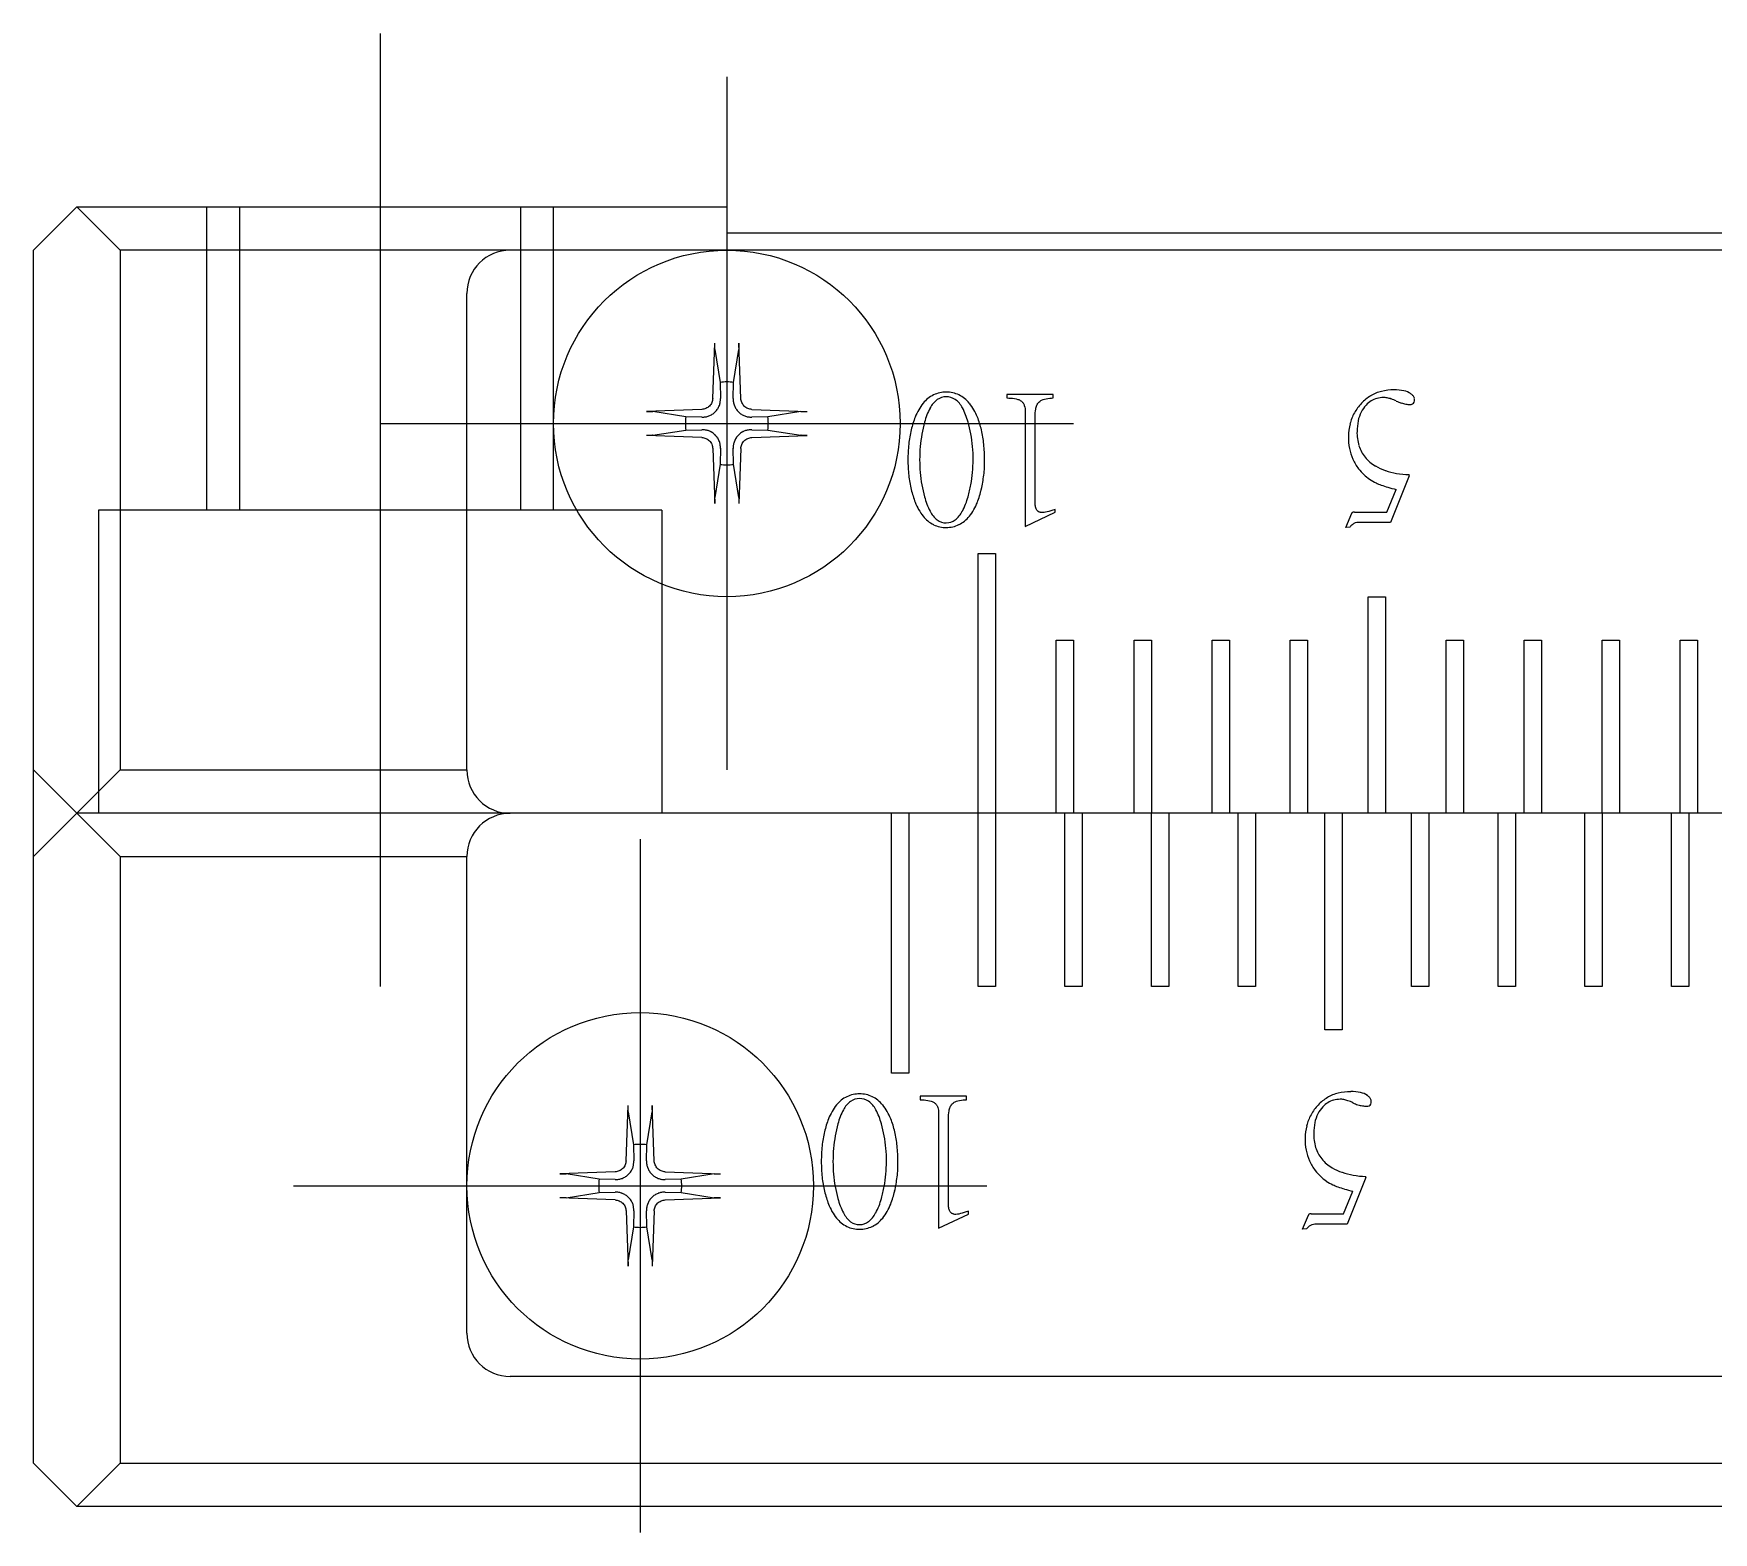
# Model space of a CAD drawing. Extents: x 1 to 234, y 0 to 160.
# Drawn here: x 51.96 to 71.35, y 142.45 to 159.75 of the extents above; entities that cross this region are included whole.
import ezdxf

# ---------------------------------------------------------------- set-up
doc = ezdxf.new("R2010")
doc.units = 0
doc.linetypes.add('CENTER', pattern=[50.8, 31.75, -6.35, 6.35, -6.35])
doc.linetypes.add('DASHED', pattern=[19.05, 12.7, -6.35])
doc.layers.get('0').update_dxf_attribs({"linetype": 'CONTINUOUS'})
doc.layers.add('CENTER', color=1, linetype='CENTER')

msp = doc.modelspace()

# ---------------------------------------------------------------- linework, layer by layer
at = {"color": 7, "linetype": 'CONTINUOUS'}
for p, q in [((51.962, 157.246), (52.462, 157.746)), ((52.462, 157.746), (59.962, 157.746)), ((52.462, 157.746), (52.962, 157.246)), ((59.962, 157.746), (59.962, 157.446)), ((59.962, 157.446), (83.962, 157.446)), ((51.962, 143.246), (51.962, 157.246)), ((90.962, 157.246), (52.962, 157.246)), ((52.962, 157.246), (52.962, 151.246)), ((56.962, 151.246), (56.962, 156.746)), ((59.799, 155.535), (59.824, 156.172)), ((59.823, 156.161), (59.824, 156.172)), ((59.823, 156.151), (59.823, 156.161)), ((59.823, 156.14), (59.823, 156.151)), ((59.823, 156.135), (59.823, 156.14)), ((59.823, 156.13), (59.823, 156.135)), ((59.823, 156.121), (59.823, 156.13)), ((59.823, 156.116), (59.823, 156.121)), ((59.824, 156.112), (59.823, 156.116)), ((59.824, 156.109), (59.824, 156.112)), ((59.824, 156.105), (59.824, 156.109)), ((59.824, 156.102), (59.824, 156.105)), ((59.825, 156.1), (59.824, 156.102)), ((59.825, 156.1), (59.884, 155.718)), ((60.039, 155.718), (60.099, 156.1)), ((60.1, 156.109), (60.099, 156.105)), ((60.099, 156.105), (60.099, 156.102)), ((60.099, 156.102), (60.099, 156.1)), ((60.1, 156.172), (60.1, 156.161)), ((60.124, 155.535), (60.1, 156.172)), ((60.1, 156.161), (60.1, 156.151)), ((60.1, 156.151), (60.1, 156.14)), ((60.1, 156.14), (60.1, 156.135)), ((60.1, 156.135), (60.1, 156.13)), ((60.1, 156.13), (60.1, 156.121)), ((60.1, 156.121), (60.1, 156.116)), ((60.1, 156.116), (60.1, 156.112)), ((60.1, 156.112), (60.1, 156.109)), ((59.884, 155.718), (59.889, 155.533)), ((60.035, 155.533), (60.039, 155.718)), ((59.783, 155.476), (59.776, 155.465)), ((59.789, 155.487), (59.783, 155.476)), ((59.793, 155.499), (59.789, 155.487)), ((59.796, 155.511), (59.793, 155.499)), ((59.798, 155.523), (59.796, 155.511)), ((59.799, 155.535), (59.798, 155.523)), ((60.125, 155.523), (60.124, 155.535)), ((60.127, 155.511), (60.125, 155.523)), ((60.131, 155.499), (60.127, 155.511)), ((60.135, 155.487), (60.131, 155.499)), ((60.141, 155.476), (60.135, 155.487)), ((60.147, 155.465), (60.141, 155.476)), ((63.729, 155.58), (63.193, 155.58)), ((63.193, 155.58), (63.193, 155.54)), ((63.193, 155.54), (63.216, 155.539)), ((63.216, 155.539), (63.238, 155.538)), ((63.238, 155.538), (63.26, 155.536)), ((63.26, 155.536), (63.281, 155.533)), ((63.281, 155.533), (63.301, 155.529)), ((63.301, 155.529), (63.321, 155.524)), ((63.321, 155.524), (63.33, 155.521)), ((63.33, 155.521), (63.339, 155.517)), ((63.339, 155.517), (63.348, 155.512)), ((63.348, 155.512), (63.356, 155.507)), ((63.356, 155.507), (63.363, 155.502)), ((63.363, 155.502), (63.369, 155.496)), ((63.369, 155.496), (63.375, 155.489)), ((63.375, 155.489), (63.38, 155.482)), ((63.38, 155.482), (63.385, 155.475)), ((63.385, 155.475), (63.389, 155.468)), ((63.544, 155.465), (63.55, 155.475)), ((63.55, 155.475), (63.556, 155.484)), ((63.556, 155.484), (63.564, 155.493)), ((63.564, 155.493), (63.572, 155.5)), ((63.572, 155.5), (63.581, 155.507)), ((63.581, 155.507), (63.587, 155.511)), ((63.587, 155.511), (63.595, 155.515)), ((63.595, 155.515), (63.611, 155.522)), ((63.611, 155.522), (63.629, 155.527)), ((63.629, 155.527), (63.648, 155.531)), ((63.648, 155.531), (63.668, 155.535)), ((63.668, 155.535), (63.689, 155.537)), ((63.689, 155.537), (63.709, 155.539)), ((63.709, 155.539), (63.729, 155.54)), ((63.729, 155.54), (63.729, 155.58)), ((59.673, 155.408), (59.036, 155.384)), ((59.036, 155.384), (59.046, 155.384)), ((59.046, 155.384), (59.057, 155.384)), ((59.057, 155.384), (59.067, 155.385)), ((59.067, 155.385), (59.073, 155.385)), ((59.073, 155.385), (59.077, 155.385)), ((59.077, 155.385), (59.087, 155.384)), ((59.087, 155.384), (59.091, 155.384)), ((59.091, 155.384), (59.095, 155.384)), ((59.095, 155.384), (59.099, 155.384)), ((59.099, 155.384), (59.102, 155.383)), ((59.102, 155.383), (59.105, 155.383)), ((59.105, 155.383), (59.108, 155.383)), ((59.489, 155.323), (59.108, 155.383)), ((59.675, 155.319), (59.489, 155.323)), ((59.685, 155.409), (59.673, 155.408)), ((59.697, 155.411), (59.685, 155.409)), ((59.709, 155.415), (59.697, 155.411)), ((59.721, 155.419), (59.709, 155.415)), ((59.732, 155.425), (59.721, 155.419)), ((59.742, 155.431), (59.732, 155.425)), ((59.752, 155.438), (59.742, 155.431)), ((59.761, 155.447), (59.752, 155.438)), ((59.769, 155.455), (59.761, 155.447)), ((59.776, 155.465), (59.769, 155.455)), ((60.154, 155.455), (60.147, 155.465)), ((60.162, 155.447), (60.154, 155.455)), ((60.171, 155.438), (60.162, 155.447)), ((60.181, 155.431), (60.171, 155.438)), ((60.192, 155.424), (60.181, 155.431)), ((60.203, 155.419), (60.192, 155.424)), ((60.215, 155.415), (60.203, 155.419)), ((60.227, 155.411), (60.215, 155.415)), ((60.239, 155.409), (60.227, 155.411)), ((60.251, 155.408), (60.239, 155.409)), ((60.434, 155.323), (60.249, 155.319)), ((60.251, 155.408), (60.888, 155.384)), ((60.816, 155.383), (60.434, 155.323)), ((60.816, 155.383), (60.818, 155.383)), ((60.818, 155.383), (60.821, 155.383)), ((60.821, 155.383), (60.825, 155.384)), ((60.825, 155.384), (60.828, 155.384)), ((60.828, 155.384), (60.832, 155.384)), ((60.832, 155.384), (60.837, 155.384)), ((60.837, 155.384), (60.846, 155.385)), ((60.846, 155.385), (60.851, 155.385)), ((60.851, 155.385), (60.856, 155.385)), ((60.856, 155.385), (60.867, 155.384)), ((60.867, 155.384), (60.877, 155.384)), ((60.877, 155.384), (60.888, 155.384)), ((63.389, 155.468), (63.392, 155.46)), ((63.392, 155.46), (63.395, 155.452)), ((63.395, 155.452), (63.4, 155.435)), ((63.4, 155.435), (63.403, 155.418)), ((63.403, 155.418), (63.405, 155.4)), ((63.405, 155.4), (63.405, 155.383)), ((63.405, 155.383), (63.405, 154.056)), ((63.519, 155.344), (63.52, 155.367)), ((63.519, 154.333), (63.519, 155.344)), ((63.52, 155.367), (63.522, 155.39)), ((63.522, 155.39), (63.526, 155.412)), ((63.526, 155.412), (63.528, 155.423)), ((63.528, 155.423), (63.531, 155.434)), ((63.531, 155.434), (63.535, 155.445)), ((63.535, 155.445), (63.539, 155.455)), ((63.539, 155.455), (63.544, 155.465)), ((59.046, 155.107), (59.036, 155.108)), ((59.673, 155.083), (59.036, 155.108)), ((59.057, 155.107), (59.046, 155.107)), ((59.067, 155.107), (59.057, 155.107)), ((59.073, 155.107), (59.067, 155.107)), ((59.077, 155.107), (59.073, 155.107)), ((59.087, 155.107), (59.077, 155.107)), ((59.091, 155.107), (59.087, 155.107)), ((59.095, 155.108), (59.091, 155.107)), ((59.099, 155.108), (59.095, 155.108)), ((59.102, 155.108), (59.099, 155.108)), ((59.105, 155.109), (59.102, 155.108)), ((59.108, 155.109), (59.105, 155.109)), ((59.108, 155.109), (59.489, 155.168)), ((59.489, 155.168), (59.675, 155.173)), ((59.673, 155.083), (59.684, 155.082)), ((60.239, 155.082), (60.251, 155.083)), ((60.249, 155.173), (60.434, 155.168)), ((60.251, 155.083), (60.888, 155.108)), ((60.434, 155.168), (60.816, 155.109)), ((60.818, 155.109), (60.816, 155.109)), ((60.821, 155.108), (60.818, 155.109)), ((60.825, 155.108), (60.821, 155.108)), ((60.828, 155.108), (60.825, 155.108)), ((60.832, 155.107), (60.828, 155.108)), ((60.837, 155.107), (60.832, 155.107)), ((60.846, 155.107), (60.837, 155.107)), ((60.851, 155.107), (60.846, 155.107)), ((60.856, 155.107), (60.851, 155.107)), ((60.867, 155.107), (60.856, 155.107)), ((60.877, 155.107), (60.867, 155.107)), ((60.888, 155.108), (60.877, 155.107)), ((59.684, 155.082), (59.697, 155.08)), ((59.697, 155.08), (59.709, 155.077)), ((59.709, 155.077), (59.72, 155.073)), ((59.72, 155.073), (59.732, 155.067)), ((59.732, 155.067), (59.742, 155.061)), ((59.742, 155.061), (59.752, 155.053)), ((59.752, 155.053), (59.761, 155.045)), ((59.761, 155.045), (59.769, 155.036)), ((59.769, 155.036), (59.776, 155.026)), ((59.776, 155.026), (59.783, 155.016)), ((59.783, 155.016), (59.788, 155.005)), ((59.788, 155.005), (59.793, 154.993)), ((59.793, 154.993), (59.796, 154.981)), ((59.796, 154.981), (59.798, 154.969)), ((59.798, 154.969), (59.799, 154.957)), ((59.799, 154.957), (59.824, 154.32)), ((59.889, 154.959), (59.884, 154.774)), ((60.039, 154.774), (60.035, 154.959)), ((60.124, 154.957), (60.1, 154.32)), ((60.124, 154.957), (60.125, 154.969)), ((60.125, 154.969), (60.127, 154.981)), ((60.127, 154.981), (60.131, 154.993)), ((60.131, 154.993), (60.135, 155.004)), ((60.135, 155.004), (60.14, 155.016)), ((60.14, 155.016), (60.147, 155.026)), ((60.147, 155.026), (60.154, 155.036)), ((60.154, 155.036), (60.162, 155.045)), ((60.162, 155.045), (60.171, 155.053)), ((60.171, 155.053), (60.181, 155.06)), ((60.181, 155.06), (60.192, 155.067)), ((60.192, 155.067), (60.203, 155.073)), ((60.203, 155.073), (60.215, 155.077)), ((60.215, 155.077), (60.227, 155.08)), ((60.227, 155.08), (60.239, 155.082)), ((59.884, 154.774), (59.825, 154.392)), ((60.099, 154.392), (60.039, 154.774)), ((67.835, 154.643), (67.621, 154.103)), ((59.823, 154.375), (59.824, 154.379)), ((59.823, 154.371), (59.823, 154.375)), ((59.823, 154.361), (59.823, 154.371)), ((59.823, 154.357), (59.823, 154.361)), ((59.823, 154.351), (59.823, 154.357)), ((59.823, 154.341), (59.823, 154.351)), ((59.823, 154.33), (59.823, 154.341)), ((59.824, 154.32), (59.823, 154.33)), ((59.824, 154.389), (59.825, 154.392)), ((59.824, 154.386), (59.824, 154.389)), ((59.824, 154.383), (59.824, 154.386)), ((59.824, 154.379), (59.824, 154.383)), ((60.099, 154.392), (60.099, 154.389)), ((60.099, 154.389), (60.099, 154.386)), ((60.099, 154.386), (60.1, 154.383)), ((60.1, 154.383), (60.1, 154.379)), ((60.1, 154.379), (60.1, 154.375)), ((60.1, 154.375), (60.1, 154.371)), ((60.1, 154.371), (60.1, 154.361)), ((60.1, 154.361), (60.1, 154.357)), ((60.1, 154.357), (60.1, 154.351)), ((60.1, 154.351), (60.1, 154.341)), ((60.1, 154.341), (60.1, 154.33)), ((60.1, 154.33), (60.1, 154.32)), ((63.52, 154.323), (63.519, 154.333)), ((63.52, 154.313), (63.52, 154.323)), ((63.521, 154.302), (63.52, 154.313)), ((67.577, 154.223), (67.687, 154.484)), ((63.405, 154.056), (63.75, 154.221)), ((63.523, 154.292), (63.521, 154.302)), ((63.525, 154.282), (63.523, 154.292)), ((63.528, 154.272), (63.525, 154.282)), ((63.531, 154.262), (63.528, 154.272)), ((63.536, 154.253), (63.531, 154.262)), ((63.541, 154.245), (63.536, 154.253)), ((63.544, 154.241), (63.541, 154.245)), ((63.548, 154.237), (63.544, 154.241)), ((63.552, 154.234), (63.548, 154.237)), ((63.555, 154.231), (63.552, 154.234)), ((63.56, 154.228), (63.555, 154.231)), ((63.564, 154.226), (63.56, 154.228)), ((63.568, 154.223), (63.564, 154.226)), ((63.573, 154.222), (63.568, 154.223)), ((63.578, 154.22), (63.573, 154.222)), ((63.583, 154.219), (63.578, 154.22)), ((63.593, 154.217), (63.583, 154.219)), ((63.603, 154.217), (63.593, 154.217)), ((63.622, 154.218), (63.603, 154.217)), ((63.641, 154.221), (63.622, 154.218)), ((63.66, 154.225), (63.641, 154.221)), ((63.678, 154.229), (63.66, 154.225)), ((63.714, 154.241), (63.678, 154.229)), ((63.75, 154.254), (63.714, 154.241)), ((63.75, 154.221), (63.75, 154.254)), ((67.106, 154.046), (67.173, 154.209)), ((67.206, 154.223), (67.577, 154.223)), ((67.151, 154.05), (67.106, 154.046)), ((67.621, 154.103), (67.248, 154.103)), ((62.862, 153.746), (63.062, 153.746)), ((62.862, 148.746), (62.862, 153.746)), ((63.062, 153.746), (63.062, 148.746)), ((67.362, 153.246), (67.562, 153.246)), ((67.362, 150.746), (67.362, 153.246)), ((67.562, 153.246), (67.562, 150.746)), ((63.762, 150.746), (63.762, 152.746)), ((63.762, 152.746), (63.962, 152.746)), ((63.962, 152.746), (63.962, 150.746)), ((64.662, 150.746), (64.662, 152.746)), ((64.662, 152.746), (64.862, 152.746)), ((64.862, 152.746), (64.862, 150.746)), ((65.562, 150.746), (65.562, 152.746)), ((65.562, 152.746), (65.762, 152.746)), ((65.762, 152.746), (65.762, 150.746)), ((66.462, 150.746), (66.462, 152.746)), ((66.462, 152.746), (66.662, 152.746)), ((66.662, 152.746), (66.662, 150.746)), ((68.262, 150.746), (68.262, 152.746)), ((68.262, 152.746), (68.462, 152.746)), ((68.462, 152.746), (68.462, 150.746)), ((69.162, 150.746), (69.162, 152.746)), ((69.162, 152.746), (69.362, 152.746)), ((69.362, 152.746), (69.362, 150.746)), ((70.062, 150.746), (70.062, 152.746)), ((70.062, 152.746), (70.262, 152.746)), ((70.262, 152.746), (70.262, 150.746)), ((70.962, 150.746), (70.962, 152.746)), ((70.962, 152.746), (71.162, 152.746)), ((71.162, 152.746), (71.162, 150.746)), ((52.962, 151.246), (51.962, 150.246)), ((51.962, 151.246), (52.962, 150.246)), ((52.962, 151.246), (56.962, 151.246)), ((91.462, 150.746), (52.462, 150.746)), ((86.462, 150.746), (57.462, 150.746)), ((61.862, 147.746), (61.862, 150.746)), ((62.062, 150.746), (62.062, 147.746)), ((63.862, 148.746), (63.862, 150.746)), ((64.062, 150.746), (64.062, 148.746)), ((64.862, 148.746), (64.862, 150.746)), ((65.062, 150.746), (65.062, 148.746)), ((65.862, 148.746), (65.862, 150.746)), ((66.062, 150.746), (66.062, 148.746)), ((66.862, 148.246), (66.862, 150.746)), ((67.062, 150.746), (67.062, 148.246)), ((67.862, 148.746), (67.862, 150.746)), ((68.062, 150.746), (68.062, 148.746)), ((68.862, 148.746), (68.862, 150.746)), ((69.062, 150.746), (69.062, 148.746)), ((69.862, 148.746), (69.862, 150.746)), ((70.062, 150.746), (70.062, 148.746)), ((70.862, 148.746), (70.862, 150.746)), ((71.062, 150.746), (71.062, 148.746)), ((52.962, 150.246), (52.962, 143.246)), ((52.962, 150.246), (56.962, 150.246)), ((56.962, 144.746), (56.962, 150.246)), ((63.062, 148.746), (62.862, 148.746)), ((64.062, 148.746), (63.862, 148.746)), ((65.062, 148.746), (64.862, 148.746)), ((66.062, 148.746), (65.862, 148.746)), ((68.062, 148.746), (67.862, 148.746)), ((69.062, 148.746), (68.862, 148.746)), ((70.062, 148.746), (69.862, 148.746)), ((71.062, 148.746), (70.862, 148.746)), ((67.062, 148.246), (66.862, 148.246)), ((62.062, 147.746), (61.862, 147.746)), ((58.799, 146.735), (58.824, 147.372)), ((58.823, 147.361), (58.824, 147.372)), ((58.823, 147.351), (58.823, 147.361)), ((58.823, 147.34), (58.823, 147.351)), ((58.823, 147.335), (58.823, 147.34)), ((58.823, 147.33), (58.823, 147.335)), ((58.823, 147.321), (58.823, 147.33)), ((59.1, 147.372), (59.1, 147.361)), ((59.124, 146.735), (59.1, 147.372)), ((59.1, 147.361), (59.1, 147.351)), ((59.1, 147.351), (59.1, 147.34)), ((59.1, 147.34), (59.1, 147.335)), ((59.1, 147.335), (59.1, 147.33)), ((59.1, 147.33), (59.1, 147.321)), ((62.729, 147.48), (62.193, 147.48)), ((62.193, 147.48), (62.193, 147.44)), ((62.193, 147.44), (62.216, 147.439)), ((62.216, 147.439), (62.238, 147.438)), ((62.238, 147.438), (62.26, 147.436)), ((62.26, 147.436), (62.281, 147.433)), ((62.281, 147.433), (62.301, 147.429)), ((62.301, 147.429), (62.321, 147.424)), ((62.321, 147.424), (62.33, 147.421)), ((62.33, 147.421), (62.339, 147.417)), ((62.339, 147.417), (62.348, 147.412)), ((62.348, 147.412), (62.356, 147.407)), ((62.356, 147.407), (62.363, 147.402)), ((62.363, 147.402), (62.369, 147.396)), ((62.369, 147.396), (62.375, 147.389)), ((62.375, 147.389), (62.38, 147.382)), ((62.38, 147.382), (62.385, 147.375)), ((62.385, 147.375), (62.389, 147.368)), ((62.389, 147.368), (62.392, 147.36)), ((62.392, 147.36), (62.395, 147.352)), ((62.395, 147.352), (62.4, 147.335)), ((62.4, 147.335), (62.403, 147.318)), ((62.528, 147.323), (62.531, 147.334)), ((62.531, 147.334), (62.535, 147.345)), ((62.535, 147.345), (62.539, 147.355)), ((62.539, 147.355), (62.544, 147.365)), ((62.544, 147.365), (62.55, 147.375)), ((62.55, 147.375), (62.556, 147.384)), ((62.556, 147.384), (62.564, 147.393)), ((62.564, 147.393), (62.572, 147.4)), ((62.572, 147.4), (62.581, 147.407)), ((62.581, 147.407), (62.587, 147.411)), ((62.587, 147.411), (62.595, 147.415)), ((62.595, 147.415), (62.611, 147.422)), ((62.611, 147.422), (62.629, 147.427)), ((62.629, 147.427), (62.648, 147.431)), ((62.648, 147.431), (62.668, 147.435)), ((62.668, 147.435), (62.689, 147.437)), ((62.689, 147.437), (62.709, 147.439)), ((62.709, 147.439), (62.729, 147.44)), ((62.729, 147.44), (62.729, 147.48)), ((58.823, 147.316), (58.823, 147.321)), ((58.824, 147.312), (58.823, 147.316)), ((58.824, 147.309), (58.824, 147.312)), ((58.824, 147.305), (58.824, 147.309)), ((58.824, 147.302), (58.824, 147.305)), ((58.825, 147.3), (58.824, 147.302)), ((58.825, 147.3), (58.884, 146.918)), ((59.039, 146.918), (59.099, 147.3)), ((59.1, 147.309), (59.099, 147.305)), ((59.099, 147.305), (59.099, 147.302)), ((59.099, 147.302), (59.099, 147.3)), ((59.1, 147.321), (59.1, 147.316)), ((59.1, 147.316), (59.1, 147.312)), ((59.1, 147.312), (59.1, 147.309)), ((62.403, 147.318), (62.405, 147.3)), ((62.405, 147.3), (62.405, 147.283)), ((62.405, 147.283), (62.405, 145.956)), ((62.519, 147.244), (62.52, 147.267)), ((62.519, 146.233), (62.519, 147.244)), ((62.52, 147.267), (62.522, 147.29)), ((62.522, 147.29), (62.526, 147.312)), ((62.526, 147.312), (62.528, 147.323)), ((58.884, 146.918), (58.889, 146.733)), ((59.035, 146.733), (59.039, 146.918)), ((58.673, 146.608), (58.036, 146.584)), ((58.036, 146.584), (58.046, 146.584)), ((58.046, 146.584), (58.057, 146.584)), ((58.057, 146.584), (58.067, 146.585)), ((58.067, 146.585), (58.073, 146.585)), ((58.073, 146.585), (58.077, 146.585)), ((58.077, 146.585), (58.087, 146.584)), ((58.087, 146.584), (58.091, 146.584)), ((58.091, 146.584), (58.095, 146.584)), ((58.095, 146.584), (58.099, 146.584)), ((58.099, 146.584), (58.102, 146.583)), ((58.102, 146.583), (58.105, 146.583)), ((58.105, 146.583), (58.108, 146.583)), ((58.489, 146.523), (58.108, 146.583)), ((58.685, 146.609), (58.673, 146.608)), ((58.697, 146.611), (58.685, 146.609)), ((58.709, 146.615), (58.697, 146.611)), ((58.721, 146.619), (58.709, 146.615)), ((58.732, 146.625), (58.721, 146.619)), ((58.742, 146.631), (58.732, 146.625)), ((58.752, 146.638), (58.742, 146.631)), ((58.761, 146.647), (58.752, 146.638)), ((58.769, 146.655), (58.761, 146.647)), ((58.776, 146.665), (58.769, 146.655)), ((58.783, 146.676), (58.776, 146.665)), ((58.789, 146.687), (58.783, 146.676)), ((58.793, 146.699), (58.789, 146.687)), ((58.796, 146.711), (58.793, 146.699)), ((58.798, 146.723), (58.796, 146.711)), ((58.799, 146.735), (58.798, 146.723)), ((59.125, 146.723), (59.124, 146.735)), ((59.127, 146.711), (59.125, 146.723)), ((59.131, 146.699), (59.127, 146.711)), ((59.135, 146.687), (59.131, 146.699)), ((59.141, 146.676), (59.135, 146.687)), ((59.147, 146.665), (59.141, 146.676)), ((59.154, 146.655), (59.147, 146.665)), ((59.162, 146.647), (59.154, 146.655)), ((59.171, 146.638), (59.162, 146.647)), ((59.181, 146.631), (59.171, 146.638)), ((59.192, 146.624), (59.181, 146.631)), ((59.203, 146.619), (59.192, 146.624)), ((59.215, 146.615), (59.203, 146.619)), ((59.227, 146.611), (59.215, 146.615)), ((59.239, 146.609), (59.227, 146.611)), ((59.251, 146.608), (59.239, 146.609)), ((59.251, 146.608), (59.888, 146.584)), ((59.816, 146.583), (59.434, 146.523)), ((59.816, 146.583), (59.818, 146.583)), ((59.818, 146.583), (59.821, 146.583)), ((59.821, 146.583), (59.825, 146.584)), ((59.825, 146.584), (59.828, 146.584)), ((59.828, 146.584), (59.832, 146.584)), ((59.832, 146.584), (59.837, 146.584)), ((59.837, 146.584), (59.846, 146.585)), ((59.846, 146.585), (59.851, 146.585)), ((59.851, 146.585), (59.856, 146.585)), ((59.856, 146.585), (59.867, 146.584)), ((59.867, 146.584), (59.877, 146.584)), ((59.877, 146.584), (59.888, 146.584)), ((58.108, 146.309), (58.489, 146.368)), ((58.675, 146.519), (58.489, 146.523)), ((58.489, 146.368), (58.675, 146.373)), ((59.434, 146.523), (59.249, 146.519)), ((59.249, 146.373), (59.434, 146.368)), ((59.434, 146.368), (59.816, 146.309)), ((67.077, 146.123), (67.187, 146.384)), ((67.335, 146.543), (67.121, 146.003)), ((58.046, 146.307), (58.036, 146.308)), ((58.673, 146.283), (58.036, 146.308)), ((58.057, 146.307), (58.046, 146.307)), ((58.067, 146.307), (58.057, 146.307)), ((58.073, 146.307), (58.067, 146.307)), ((58.077, 146.307), (58.073, 146.307)), ((58.087, 146.307), (58.077, 146.307)), ((58.091, 146.307), (58.087, 146.307)), ((58.095, 146.308), (58.091, 146.307)), ((58.099, 146.308), (58.095, 146.308)), ((58.102, 146.308), (58.099, 146.308)), ((58.105, 146.309), (58.102, 146.308)), ((58.108, 146.309), (58.105, 146.309)), ((58.673, 146.283), (58.684, 146.282)), ((58.684, 146.282), (58.697, 146.28)), ((58.697, 146.28), (58.709, 146.277)), ((58.709, 146.277), (58.72, 146.273)), ((58.72, 146.273), (58.732, 146.267)), ((58.732, 146.267), (58.742, 146.261)), ((58.742, 146.261), (58.752, 146.253)), ((58.752, 146.253), (58.761, 146.245)), ((58.761, 146.245), (58.769, 146.236)), ((58.769, 146.236), (58.776, 146.226)), ((58.776, 146.226), (58.783, 146.216)), ((58.783, 146.216), (58.788, 146.205)), ((58.788, 146.205), (58.793, 146.193)), ((58.793, 146.193), (58.796, 146.181)), ((58.796, 146.181), (58.798, 146.169)), ((58.798, 146.169), (58.799, 146.157)), ((59.124, 146.157), (59.125, 146.169)), ((59.125, 146.169), (59.127, 146.181)), ((59.127, 146.181), (59.131, 146.193)), ((59.131, 146.193), (59.135, 146.204)), ((59.135, 146.204), (59.14, 146.216)), ((59.14, 146.216), (59.147, 146.226)), ((59.147, 146.226), (59.154, 146.236)), ((59.154, 146.236), (59.162, 146.245)), ((59.162, 146.245), (59.171, 146.253)), ((59.171, 146.253), (59.181, 146.26)), ((59.181, 146.26), (59.192, 146.267)), ((59.192, 146.267), (59.203, 146.273)), ((59.203, 146.273), (59.215, 146.277)), ((59.215, 146.277), (59.227, 146.28)), ((59.227, 146.28), (59.239, 146.282)), ((59.239, 146.282), (59.251, 146.283)), ((59.251, 146.283), (59.888, 146.308)), ((59.818, 146.309), (59.816, 146.309)), ((59.821, 146.308), (59.818, 146.309)), ((59.825, 146.308), (59.821, 146.308)), ((59.828, 146.308), (59.825, 146.308)), ((59.832, 146.307), (59.828, 146.308)), ((59.837, 146.307), (59.832, 146.307)), ((59.846, 146.307), (59.837, 146.307)), ((59.851, 146.307), (59.846, 146.307)), ((59.856, 146.307), (59.851, 146.307)), ((59.867, 146.307), (59.856, 146.307)), ((59.877, 146.307), (59.867, 146.307)), ((59.888, 146.308), (59.877, 146.307)), ((62.52, 146.223), (62.519, 146.233)), ((62.52, 146.213), (62.52, 146.223)), ((62.521, 146.202), (62.52, 146.213)), ((62.523, 146.192), (62.521, 146.202)), ((62.525, 146.182), (62.523, 146.192)), ((62.528, 146.172), (62.525, 146.182)), ((62.531, 146.162), (62.528, 146.172)), ((58.799, 146.157), (58.824, 145.52)), ((58.884, 145.974), (58.825, 145.592)), ((58.889, 146.159), (58.884, 145.974)), ((59.039, 145.974), (59.035, 146.159)), ((59.099, 145.592), (59.039, 145.974)), ((59.124, 146.157), (59.1, 145.52)), ((62.405, 145.956), (62.75, 146.121)), ((62.536, 146.153), (62.531, 146.162)), ((62.541, 146.145), (62.536, 146.153)), ((62.544, 146.141), (62.541, 146.145)), ((62.548, 146.137), (62.544, 146.141)), ((62.552, 146.134), (62.548, 146.137)), ((62.555, 146.131), (62.552, 146.134)), ((62.56, 146.128), (62.555, 146.131)), ((62.564, 146.126), (62.56, 146.128)), ((62.568, 146.123), (62.564, 146.126)), ((62.573, 146.122), (62.568, 146.123)), ((62.578, 146.12), (62.573, 146.122)), ((62.583, 146.119), (62.578, 146.12)), ((62.593, 146.117), (62.583, 146.119)), ((62.603, 146.117), (62.593, 146.117)), ((62.622, 146.118), (62.603, 146.117)), ((62.641, 146.121), (62.622, 146.118)), ((62.66, 146.125), (62.641, 146.121)), ((62.678, 146.129), (62.66, 146.125)), ((62.714, 146.141), (62.678, 146.129)), ((62.75, 146.154), (62.714, 146.141)), ((62.75, 146.121), (62.75, 146.154)), ((66.606, 145.946), (66.673, 146.109)), ((66.706, 146.123), (67.077, 146.123)), ((67.121, 146.003), (66.748, 146.003)), ((66.651, 145.95), (66.606, 145.946)), ((58.824, 145.589), (58.825, 145.592)), ((58.824, 145.586), (58.824, 145.589)), ((58.824, 145.583), (58.824, 145.586)), ((59.099, 145.592), (59.099, 145.589)), ((59.099, 145.589), (59.099, 145.586)), ((59.099, 145.586), (59.1, 145.583)), ((58.823, 145.575), (58.824, 145.579)), ((58.823, 145.571), (58.823, 145.575)), ((58.823, 145.561), (58.823, 145.571)), ((58.823, 145.557), (58.823, 145.561)), ((58.823, 145.551), (58.823, 145.557)), ((58.823, 145.541), (58.823, 145.551)), ((58.823, 145.53), (58.823, 145.541)), ((58.824, 145.52), (58.823, 145.53)), ((58.824, 145.579), (58.824, 145.583)), ((59.1, 145.583), (59.1, 145.579)), ((59.1, 145.579), (59.1, 145.575)), ((59.1, 145.575), (59.1, 145.571)), ((59.1, 145.571), (59.1, 145.561)), ((59.1, 145.561), (59.1, 145.557)), ((59.1, 145.557), (59.1, 145.551)), ((59.1, 145.551), (59.1, 145.541)), ((59.1, 145.541), (59.1, 145.53)), ((59.1, 145.53), (59.1, 145.52)), ((86.462, 144.246), (57.462, 144.246)), ((52.462, 142.746), (51.962, 143.246)), ((52.962, 143.246), (52.462, 142.746)), ((52.962, 143.246), (90.962, 143.246)), ((91.462, 142.746), (52.462, 142.746))]:
    msp.add_line(p, q, dxfattribs=at)
at = {"color": 3, "linetype": 'DASHED'}
for p, q in [((53.962, 154.246), (53.962, 157.746)), ((54.341, 154.246), (54.341, 157.746)), ((57.583, 154.246), (57.583, 157.746)), ((57.962, 154.246), (57.962, 157.746)), ((52.712, 154.246), (52.712, 150.746)), ((59.212, 154.246), (52.712, 154.246)), ((59.212, 154.246), (59.212, 150.746))]:
    msp.add_line(p, q, dxfattribs=at)
at = {"color": 7, "linetype": 'CONTINUOUS'}
for centre in [(59.962, 155.246), (58.962, 146.446)]:
    msp.add_circle(centre, 2, dxfattribs=at)
for centre, radius, start, end in [((57.462, 156.746), 0.5, 90, 180), ((59.962, 155.246), 0.479, 80.6957, 99.3043), ((59.683, 155.525), 0.206, 339.386, 345.0043), ((59.673, 155.528), 0.216, 345.0596, 350.4557), ((59.666, 155.529), 0.222, 350.4292, 355.7575), ((59.676, 155.528), 0.212, 355.7311, 1.3135), ((60.247, 155.528), 0.213, 178.6874, 184.268), ((60.257, 155.529), 0.222, 184.2424, 189.5709), ((60.25, 155.528), 0.216, 189.5456, 194.9391), ((60.241, 155.525), 0.206, 194.9953, 200.6145), ((62.708, 155.095), 0.615, 141.322, 158.56), ((62.505, 155.256), 0.356, 116.2729, 141.1261), ((62.564, 155.288), 0.291, 126.7157, 152.2786), ((62.49, 155.273), 0.334, 89.2919, 115.2597), ((62.493, 155.376), 0.178, 89.5975, 125.2384), ((62.498, 155.271), 0.336, 64.7936, 90.6548), ((62.495, 155.377), 0.177, 54.7577, 90.348), ((62.423, 155.287), 0.293, 28.0577, 53.3426), ((62.483, 155.256), 0.356, 38.8739, 63.7271), ((62.279, 155.094), 0.617, 21.4624, 38.6555), ((67.69, 155.098), 0.556, 136.7918, 151.0148), ((67.645, 155.141), 0.493, 120.7739, 136.7817), ((67.556, 155.247), 0.303, 121.5113, 135.9675), ((67.634, 155.154), 0.477, 104.1459, 120.5209), ((67.537, 155.276), 0.269, 105.6366, 121.3182), ((67.544, 155.25), 0.295, 90.7211, 105.4421), ((67.658, 155.052), 0.581, 89.6263, 103.9812), ((67.537, 155.338), 0.208, 77.9993, 89.3203), ((67.5, 155.156), 0.394, 70.7805, 78.1713), ((67.401, 154.869), 0.698, 65.8334, 70.8777), ((67.669, 155.113), 0.521, 78.2451, 90.7659), ((67.94, 156.07), 0.62, 245.85, 251.6275), ((67.871, 155.862), 0.4, 251.5675, 259.3119), ((67.732, 155.409), 0.218, 56.1652, 78.5243), ((67.846, 155.53), 0.066, 268.0277, 295.4071), ((67.778, 155.484), 0.13, 39.3474, 54.6593), ((67.855, 155.507), 0.0408, 297.1293, 334.954), ((67.788, 155.493), 0.117, 21.5057, 39.093), ((67.826, 155.519), 0.0728, 336.281, 1.8872), ((67.883, 155.529), 0.015, 11.5786, 25.2913), ((67.862, 155.525), 0.0361, 4.316, 11.9442), ((67.824, 155.522), 0.0745, 359.7689, 4.4732), ((59.962, 155.246), 0.479, 170.6957, 189.3043), ((59.679, 155.531), 0.213, 268.6874, 274.268), ((59.679, 155.541), 0.222, 274.2424, 279.5709), ((59.68, 155.535), 0.216, 279.5456, 284.9391), ((59.682, 155.525), 0.206, 284.9953, 290.6145), ((59.679, 155.533), 0.214, 290.572, 296.2994), ((59.686, 155.521), 0.201, 296.2694, 302.6116), ((59.681, 155.528), 0.209, 302.6454, 308.7756), ((59.686, 155.522), 0.202, 308.7204, 314.9342), ((59.685, 155.522), 0.202, 315.0678, 321.2775), ((59.68, 155.527), 0.209, 321.2249, 327.3542), ((59.687, 155.522), 0.201, 327.3884, 333.7306), ((59.675, 155.528), 0.214, 333.7006, 339.428), ((60.249, 155.528), 0.214, 200.572, 206.2994), ((60.237, 155.522), 0.201, 206.2694, 212.6116), ((60.244, 155.527), 0.209, 212.6454, 218.7756), ((60.238, 155.522), 0.202, 218.7204, 224.9342), ((60.238, 155.522), 0.202, 225.0678, 231.2775), ((60.243, 155.528), 0.209, 231.2249, 237.3542), ((60.238, 155.521), 0.201, 237.3884, 243.7306), ((60.244, 155.533), 0.214, 243.7006, 249.428), ((60.241, 155.525), 0.206, 249.386, 255.0043), ((60.243, 155.534), 0.216, 255.0596, 260.4557), ((60.245, 155.541), 0.222, 260.4292, 265.7575), ((60.244, 155.531), 0.212, 265.7311, 271.3135), ((59.962, 155.246), 0.479, 350.6957, 9.3043), ((63.128, 154.927), 1.067, 158.4257, 166.7665), ((62.944, 155.083), 0.722, 151.8651, 165.7722), ((62.055, 155.083), 0.713, 14.5816, 28.6061), ((61.836, 154.921), 1.093, 13.2098, 21.3991), ((67.68, 155.105), 0.544, 151.19, 165.6305), ((67.671, 155.188), 0.433, 154.0754, 168.3685), ((67.581, 155.231), 0.332, 136.8732, 153.9198), ((67.845, 155.722), 0.257, 259.2315, 269.6241), ((59.679, 154.96), 0.212, 85.7311, 91.3135), ((59.679, 154.951), 0.222, 80.4292, 85.7575), ((59.68, 154.957), 0.216, 75.0596, 80.4557), ((59.682, 154.967), 0.206, 69.386, 75.0043), ((59.679, 154.959), 0.214, 63.7006, 69.428), ((59.686, 154.971), 0.201, 57.3884, 63.7306), ((59.681, 154.964), 0.209, 51.2249, 57.3542), ((59.685, 154.969), 0.202, 45.0678, 51.2775), ((59.685, 154.97), 0.202, 38.7204, 44.9342), ((59.68, 154.965), 0.209, 32.6454, 38.7756), ((60.244, 154.965), 0.209, 141.2249, 147.3542), ((60.238, 154.969), 0.202, 135.0678, 141.2775), ((60.238, 154.969), 0.202, 128.7204, 134.9342), ((60.243, 154.964), 0.209, 122.6454, 128.7756), ((60.238, 154.971), 0.201, 116.2694, 122.6116), ((60.244, 154.959), 0.214, 110.572, 116.2994), ((60.241, 154.967), 0.206, 104.9953, 110.6145), ((60.243, 154.957), 0.216, 99.5456, 104.9391), ((60.245, 154.951), 0.222, 94.2424, 99.5709), ((60.244, 154.96), 0.213, 88.6874, 94.268), ((63.376, 154.869), 1.322, 166.768, 174.0003), ((63.752, 154.847), 1.564, 169.8375, 175.1847), ((63.594, 154.876), 1.404, 164.0998, 169.8418), ((61.406, 154.871), 1.395, 10.4551, 16.2875), ((61.264, 154.845), 1.539, 4.9857, 10.449), ((61.601, 154.866), 1.334, 6.0315, 13.2001), ((67.773, 155.083), 0.639, 165.7632, 178.7145), ((67.828, 155.088), 0.694, 179.2215, 190.7983), ((67.886, 155.144), 0.651, 168.3503, 179.2247), ((67.748, 155.139), 0.514, 178.4839, 196.8828), ((59.687, 154.97), 0.201, 26.2694, 32.6116), ((59.675, 154.964), 0.214, 20.572, 26.2994), ((59.683, 154.966), 0.206, 14.9953, 20.6145), ((59.673, 154.964), 0.216, 9.5456, 14.9391), ((59.666, 154.963), 0.222, 4.2424, 9.5709), ((59.676, 154.963), 0.213, 358.6874, 4.268), ((60.257, 154.963), 0.222, 170.4292, 175.7575), ((60.247, 154.963), 0.212, 175.7311, 181.3135), ((60.25, 154.964), 0.216, 165.0596, 170.4557), ((60.241, 154.966), 0.206, 159.386, 165.0043), ((60.249, 154.964), 0.214, 153.7006, 159.428), ((60.237, 154.97), 0.201, 147.3884, 153.7306), ((63.742, 154.83), 1.69, 173.9893, 180.1283), ((63.978, 154.828), 1.791, 175.1774, 180.0578), ((61.067, 154.828), 1.738, 359.9442, 4.9832), ((61.258, 154.83), 1.678, 359.881, 6.0309), ((67.706, 155.066), 0.57, 190.8892, 204.1023), ((67.633, 155.107), 0.395, 197.3246, 219.2769), ((59.962, 155.246), 0.479, 260.6957, 279.3043), ((63.726, 154.823), 1.674, 179.8807, 186.0387), ((63.852, 154.825), 1.665, 179.9697, 185.0017), ((61.211, 154.826), 1.593, 354.795, 0.0242), ((61.291, 154.823), 1.646, 353.9099, 0.1105), ((67.681, 155.056), 0.543, 204.2446, 217.8899), ((67.739, 155.107), 0.62, 218.2978, 226.5808), ((67.679, 155.15), 0.458, 219.8178, 239.7095), ((67.771, 155.299), 0.633, 239.2808, 250.5721), ((67.819, 155.435), 0.776, 250.6148, 260.4628), ((63.374, 154.786), 1.32, 186.0471, 193.2628), ((63.753, 154.817), 1.566, 185.0093, 190.2518), ((63.698, 154.807), 1.51, 190.2609, 195.6321), ((61.297, 154.816), 1.507, 343.9788, 349.4048), ((61.275, 154.82), 1.529, 349.4141, 354.7865), ((61.596, 154.791), 1.338, 346.7882, 353.9019), ((67.696, 155.062), 0.558, 226.6126, 235.5054), ((67.684, 155.045), 0.538, 235.5472, 244.6615), ((67.692, 155.033), 0.53, 243.3872, 250.1611), ((67.909, 155.628), 1.163, 250.0124, 254.0248), ((68.196, 156.621), 2.197, 253.9631, 256.5892), ((67.859, 155.676), 1.021, 260.4715, 268.6731), ((67.835, 154.653), 0.00178, 13.6323, 92.6279), ((67.79, 154.659), 0.0479, 340.8609, 349.2763), ((67.828, 154.652), 0.0092, 347.2044, 12.7956), ((63.134, 154.73), 1.073, 193.2882, 201.5696), ((62.719, 154.564), 0.627, 201.378, 218.3895), ((62.994, 154.591), 0.774, 194.2709, 207.586), ((61.972, 154.604), 0.8, 332.3497, 345.2539), ((62.256, 154.571), 0.642, 321.8067, 338.4258), ((61.804, 154.743), 1.125, 338.7761, 346.7628), ((62.506, 154.397), 0.356, 218.658, 243.5476), ((62.578, 154.373), 0.305, 207.3429, 232.1158), ((62.493, 154.271), 0.173, 233.6842, 270.279), ((62.495, 154.27), 0.171, 269.8353, 306.5002), ((62.406, 154.375), 0.308, 308.0346, 332.5067), ((62.481, 154.399), 0.359, 296.5466, 321.2478), ((67.188, 154.205), 0.0151, 127.0574, 164.0647), ((67.195, 154.194), 0.0281, 101.4538, 125.805), ((67.205, 154.15), 0.0733, 89.1351, 101.9708), ((62.491, 154.379), 0.334, 244.6264, 270.6532), ((62.498, 154.378), 0.332, 269.2937, 295.4267), ((67.294, 153.93), 0.187, 127.1607, 140.255), ((67.256, 153.981), 0.123, 109.8018, 127.0841), ((67.248, 154), 0.103, 89.9573, 109.456), ((57.462, 151.246), 0.5, 180, 270), ((57.462, 150.246), 0.5, 90, 180), ((67.158, 146.952), 0.581, 89.6263, 103.9812), ((67.169, 147.013), 0.521, 78.2451, 90.7659), ((67.232, 147.309), 0.218, 56.1652, 78.5243), ((61.708, 146.995), 0.615, 141.322, 158.56), ((61.505, 147.156), 0.356, 116.2729, 141.1261), ((61.564, 147.188), 0.291, 126.7157, 152.2786), ((61.49, 147.173), 0.334, 89.2919, 115.2597), ((61.493, 147.276), 0.178, 89.5975, 125.2384), ((61.498, 147.171), 0.336, 64.7936, 90.6548), ((61.495, 147.277), 0.177, 54.7577, 90.348), ((61.423, 147.187), 0.293, 28.0577, 53.3426), ((61.483, 147.156), 0.356, 38.8739, 63.7271), ((61.279, 146.994), 0.617, 21.4624, 38.6555), ((67.19, 146.998), 0.556, 136.7918, 151.0148), ((67.081, 147.131), 0.332, 136.8732, 153.9198), ((67.145, 147.041), 0.493, 120.7739, 136.7817), ((67.056, 147.147), 0.303, 121.5113, 135.9675), ((67.134, 147.054), 0.477, 104.1459, 120.5209), ((67.037, 147.176), 0.269, 105.6366, 121.3182), ((67.044, 147.15), 0.295, 90.7211, 105.4421), ((67.037, 147.238), 0.208, 77.9993, 89.3203), ((67, 147.056), 0.394, 70.7805, 78.1713), ((66.901, 146.769), 0.698, 65.8334, 70.8777), ((67.44, 147.97), 0.62, 245.85, 251.6275), ((67.371, 147.762), 0.4, 251.5675, 259.3119), ((67.345, 147.622), 0.257, 259.2315, 269.6241), ((67.346, 147.43), 0.066, 268.0277, 295.4071), ((67.278, 147.384), 0.13, 39.3474, 54.6593), ((67.355, 147.407), 0.0408, 297.1293, 334.954), ((67.288, 147.393), 0.117, 21.5057, 39.093), ((67.326, 147.419), 0.0728, 336.281, 1.8872), ((67.383, 147.429), 0.015, 11.5786, 25.2913), ((67.362, 147.425), 0.0361, 4.316, 11.9442), ((67.324, 147.422), 0.0745, 359.7689, 4.4732), ((62.128, 146.827), 1.067, 158.4257, 166.7665), ((62.594, 146.776), 1.404, 164.0998, 169.8418), ((61.944, 146.983), 0.722, 151.8651, 165.7722), ((61.055, 146.983), 0.713, 14.5816, 28.6061), ((60.406, 146.771), 1.395, 10.4551, 16.2875), ((60.836, 146.821), 1.093, 13.2098, 21.3991), ((67.273, 146.983), 0.639, 165.7632, 178.7145), ((67.18, 147.005), 0.544, 151.19, 165.6305), ((67.386, 147.044), 0.651, 168.3503, 179.2247), ((67.171, 147.088), 0.433, 154.0754, 168.3685), ((62.376, 146.769), 1.322, 166.768, 174.0003), ((62.752, 146.747), 1.564, 169.8375, 175.1847), ((60.264, 146.745), 1.539, 4.9857, 10.449), ((60.601, 146.766), 1.334, 6.0315, 13.2001), ((67.328, 146.988), 0.694, 179.2215, 190.7983), ((67.248, 147.039), 0.514, 178.4839, 196.8828), ((58.962, 146.446), 0.479, 80.6957, 99.3043), ((62.742, 146.73), 1.69, 173.9893, 180.1283), ((62.978, 146.728), 1.791, 175.1774, 180.0578), ((60.067, 146.728), 1.738, 359.9442, 4.9832), ((60.258, 146.73), 1.678, 359.881, 6.0309), ((67.206, 146.966), 0.57, 190.8892, 204.1023), ((67.133, 147.007), 0.395, 197.3246, 219.2769), ((67.179, 147.05), 0.458, 219.8178, 239.7095), ((58.681, 146.728), 0.209, 302.6454, 308.7756), ((58.686, 146.722), 0.202, 308.7204, 314.9342), ((58.685, 146.722), 0.202, 315.0678, 321.2775), ((58.68, 146.727), 0.209, 321.2249, 327.3542), ((58.687, 146.722), 0.201, 327.3884, 333.7306), ((58.675, 146.728), 0.214, 333.7006, 339.428), ((58.683, 146.725), 0.206, 339.386, 345.0043), ((58.673, 146.728), 0.216, 345.0596, 350.4557), ((58.666, 146.729), 0.222, 350.4292, 355.7575), ((58.676, 146.728), 0.212, 355.7311, 1.3135), ((59.247, 146.728), 0.213, 178.6874, 184.268), ((59.257, 146.729), 0.222, 184.2424, 189.5709), ((59.25, 146.728), 0.216, 189.5456, 194.9391), ((59.241, 146.725), 0.206, 194.9953, 200.6145), ((59.249, 146.728), 0.214, 200.572, 206.2994), ((59.237, 146.722), 0.201, 206.2694, 212.6116), ((59.244, 146.727), 0.209, 212.6454, 218.7756), ((59.238, 146.722), 0.202, 218.7204, 224.9342), ((59.238, 146.722), 0.202, 225.0678, 231.2775), ((59.243, 146.728), 0.209, 231.2249, 237.3542), ((62.726, 146.723), 1.674, 179.8807, 186.0387), ((62.852, 146.725), 1.665, 179.9697, 185.0017), ((62.753, 146.717), 1.566, 185.0093, 190.2518), ((60.275, 146.72), 1.529, 349.4141, 354.7865), ((60.211, 146.726), 1.593, 354.795, 0.0242), ((60.291, 146.723), 1.646, 353.9099, 0.1105), ((67.181, 146.956), 0.543, 204.2446, 217.8899), ((67.239, 147.007), 0.62, 218.2978, 226.5808), ((67.196, 146.962), 0.558, 226.6126, 235.5054), ((67.271, 147.199), 0.633, 239.2808, 250.5721), ((67.319, 147.335), 0.776, 250.6148, 260.4628), ((67.359, 147.576), 1.021, 260.4715, 268.6731), ((67.335, 146.553), 0.00178, 13.6323, 92.6279), ((67.328, 146.552), 0.0092, 347.2044, 12.7956), ((58.962, 146.446), 0.479, 170.6957, 189.3043), ((58.679, 146.731), 0.213, 268.6874, 274.268), ((58.679, 146.16), 0.212, 85.7311, 91.3135), ((58.679, 146.741), 0.222, 274.2424, 279.5709), ((58.679, 146.151), 0.222, 80.4292, 85.7575), ((58.68, 146.735), 0.216, 279.5456, 284.9391), ((58.68, 146.157), 0.216, 75.0596, 80.4557), ((58.682, 146.725), 0.206, 284.9953, 290.6145), ((58.682, 146.167), 0.206, 69.386, 75.0043), ((58.679, 146.733), 0.214, 290.572, 296.2994), ((58.679, 146.159), 0.214, 63.7006, 69.428), ((58.686, 146.721), 0.201, 296.2694, 302.6116), ((59.238, 146.721), 0.201, 237.3884, 243.7306), ((59.244, 146.733), 0.214, 243.7006, 249.428), ((59.244, 146.159), 0.214, 110.572, 116.2994), ((59.241, 146.725), 0.206, 249.386, 255.0043), ((59.241, 146.167), 0.206, 104.9953, 110.6145), ((59.243, 146.734), 0.216, 255.0596, 260.4557), ((59.243, 146.157), 0.216, 99.5456, 104.9391), ((59.245, 146.741), 0.222, 260.4292, 265.7575), ((59.245, 146.151), 0.222, 94.2424, 99.5709), ((59.244, 146.731), 0.212, 265.7311, 271.3135), ((59.244, 146.16), 0.213, 88.6874, 94.268), ((58.962, 146.446), 0.479, 350.6957, 9.3043), ((62.374, 146.686), 1.32, 186.0471, 193.2628), ((62.134, 146.63), 1.073, 193.2882, 201.5696), ((62.698, 146.707), 1.51, 190.2609, 195.6321), ((60.297, 146.716), 1.507, 343.9788, 349.4048), ((60.804, 146.643), 1.125, 338.7761, 346.7628), ((60.596, 146.691), 1.338, 346.7882, 353.9019), ((67.184, 146.945), 0.538, 235.5472, 244.6615), ((67.192, 146.933), 0.53, 243.3872, 250.1611), ((67.409, 147.528), 1.163, 250.0124, 254.0248), ((67.696, 148.521), 2.197, 253.9631, 256.5892), ((67.29, 146.559), 0.0479, 340.8609, 349.2763), ((58.686, 146.171), 0.201, 57.3884, 63.7306), ((58.681, 146.164), 0.209, 51.2249, 57.3542), ((58.685, 146.169), 0.202, 45.0678, 51.2775), ((58.685, 146.17), 0.202, 38.7204, 44.9342), ((58.68, 146.165), 0.209, 32.6454, 38.7756), ((58.687, 146.17), 0.201, 26.2694, 32.6116), ((58.675, 146.164), 0.214, 20.572, 26.2994), ((58.683, 146.166), 0.206, 14.9953, 20.6145), ((58.673, 146.164), 0.216, 9.5456, 14.9391), ((58.666, 146.163), 0.222, 4.2424, 9.5709), ((58.676, 146.163), 0.213, 358.6874, 4.268), ((59.257, 146.163), 0.222, 170.4292, 175.7575), ((59.247, 146.163), 0.212, 175.7311, 181.3135), ((59.25, 146.164), 0.216, 165.0596, 170.4557), ((59.241, 146.166), 0.206, 159.386, 165.0043), ((59.249, 146.164), 0.214, 153.7006, 159.428), ((59.237, 146.17), 0.201, 147.3884, 153.7306), ((59.244, 146.165), 0.209, 141.2249, 147.3542), ((59.238, 146.169), 0.202, 135.0678, 141.2775), ((59.238, 146.169), 0.202, 128.7204, 134.9342), ((59.243, 146.164), 0.209, 122.6454, 128.7756), ((59.238, 146.171), 0.201, 116.2694, 122.6116), ((61.719, 146.464), 0.627, 201.378, 218.3895), ((61.994, 146.491), 0.774, 194.2709, 207.586), ((60.972, 146.504), 0.8, 332.3497, 345.2539), ((61.256, 146.471), 0.642, 321.8067, 338.4258), ((58.962, 146.446), 0.479, 260.6957, 279.3043), ((61.506, 146.297), 0.356, 218.658, 243.5476), ((61.578, 146.273), 0.305, 207.3429, 232.1158), ((61.491, 146.279), 0.334, 244.6264, 270.6532), ((61.493, 146.171), 0.173, 233.6842, 270.279), ((61.495, 146.17), 0.171, 269.8353, 306.5002), ((61.498, 146.278), 0.332, 269.2937, 295.4267), ((61.406, 146.275), 0.308, 308.0346, 332.5067), ((61.481, 146.299), 0.359, 296.5466, 321.2478), ((66.794, 145.83), 0.187, 127.1607, 140.255), ((66.688, 146.105), 0.0151, 127.0574, 164.0647), ((66.695, 146.094), 0.0281, 101.4538, 125.805), ((66.756, 145.881), 0.123, 109.8018, 127.0841), ((66.705, 146.05), 0.0733, 89.1351, 101.9708), ((66.748, 145.9), 0.103, 89.9573, 109.456), ((57.462, 144.746), 0.5, 180, 270)]:
    msp.add_arc(centre, radius, start, end, dxfattribs=at)
at = {"layer": 'CENTER', "color": 1, "linetype": 'CENTER'}
for p, q in [((55.962, 159.746), (55.962, 148.746)), ((59.962, 159.246), (59.962, 151.246)), ((55.962, 155.246), (63.962, 155.246)), ((58.962, 150.446), (58.962, 142.446)), ((54.962, 146.446), (62.962, 146.446))]:
    msp.add_line(p, q, dxfattribs=at)

doc.saveas('drawing.dxf')
